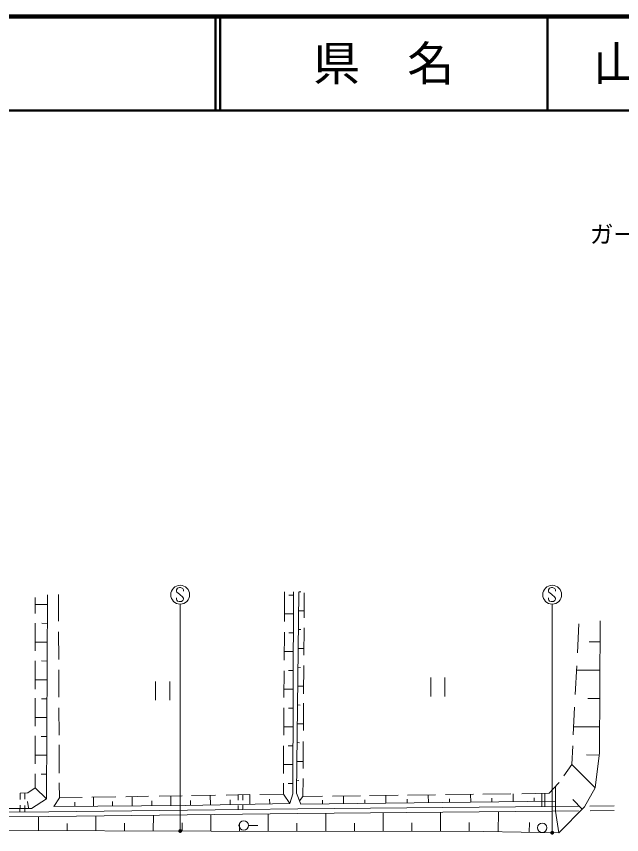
# Model space of a CAD drawing. Units: millimetres, scale not verified. Extents: x 40000 to 680000, y 20000 to 380000.
# Drawn here: x 276626 to 340884, y 293130 to 380000 of the extents above; entities that cross this region are included whole.
import ezdxf
from ezdxf.enums import TextEntityAlignment as Align

# ---------------------------------------------------------------- set-up
doc = ezdxf.new("R2010")
doc.units = ezdxf.units.MM
doc.header["$LTSCALE"] = 1000
for name, color, linetype, lineweight in [('M-BGD', 7, 'Continuous', 13), ('M-STR-STR3', 7, 'Continuous', 13), ('M-TTL', 2, 'Continuous', 140), ('M-TTL-FRAM', 7, 'Continuous', 13), ('M-TTL-LINE', 7, 'Continuous', 50)]:
    doc.layers.add(name, color=color, linetype=linetype, lineweight=lineweight)
doc.layers.add('M-TTL-TXT', color=7, linetype='Continuous')
doc.styles.add('ＭＳ ゴシック', font='')
doc.styles.get('ＭＳ ゴシック').set_extended_font_data('MS Gothic')

# ---------------------------------------------------------------- blocks, each defined once
blk = doc.blocks.new('filled_dot')
at = {"color": 0, "linetype": 'Continuous', "lineweight": -2, "const_width": 1.25}
blk.add_lwpolyline([(-0.625, 0, 1), (0.625, 0, 1)], format="xyb", close=True, dxfattribs=at)

msp = doc.modelspace()

# ---------------------------------------------------------------- linework, layer by layer
at = {"layer": 'M-BGD'}
for p, q in [((305088, 315748), (305108, 318911)), ((306058, 318890), (305961, 297459)), ((306606, 318883), (306351, 297515)), ((306826, 318891), (306606, 318894)), ((278614, 318311), (278614, 316593)), ((279935, 318571), (279837, 296941)), ((281086, 318623), (281100, 315798)), ((306056, 318562), (305556, 318564)), ((307171, 316135), (307187, 318810)), ((279930, 317561), (278614, 317567)), ((306047, 316562), (305093, 316567)), ((306582, 316894), (307175, 316887)), ((278614, 315578), (278614, 312627)), ((279921, 315561), (279321, 315564)), ((336334, 315517), (336181, 312437)), ((338543, 301804), (338589, 315826)), ((281105, 314657), (281119, 311736)), ((305061, 311669), (305081, 314634)), ((306038, 314562), (305538, 314565)), ((306558, 314894), (306826, 314891)), ((307146, 312183), (307164, 315101)), ((279912, 313561), (278614, 313567)), ((306534, 312894), (307151, 312887)), ((338582, 313581), (337428, 313585)), ((306029, 312562), (305067, 312567)), ((278614, 311594), (278614, 308587)), ((279903, 311561), (279303, 311564)), ((307121, 308092), (307140, 311096)), ((336112, 311050), (335960, 307992)), ((281124, 310631), (281138, 307710)), ((305035, 307683), (305054, 310521)), ((306020, 310562), (305520, 310565)), ((306511, 310894), (306798, 310891)), ((338572, 310581), (336089, 310589)), ((279894, 309561), (278614, 309567)), ((291401, 307390), (291401, 309390)), ((292901, 309390), (292901, 307390)), ((320613, 307808), (320613, 309808)), ((322113, 309808), (322113, 307808)), ((306011, 308562), (305041, 308567)), ((306487, 308894), (307126, 308887)), ((278614, 307628), (278614, 304658)), ((279885, 307561), (279285, 307564)), ((338562, 307581), (337294, 307586)), ((306463, 306895), (306741, 306891)), ((307097, 304180), (307115, 307076)), ((281144, 306606), (281158, 303683)), ((305010, 303692), (305028, 306600)), ((306002, 306562), (305502, 306565)), ((335894, 306651), (335749, 303739)), ((279876, 305561), (278614, 305567)), ((305993, 304562), (305015, 304567)), ((306439, 304895), (307101, 304887)), ((338552, 304581), (335791, 304590)), ((278614, 303607), (278614, 300655)), ((279867, 303562), (279267, 303564)), ((281163, 302649), (281177, 299658)), ((304983, 299627), (305002, 302543)), ((305984, 302562), (305484, 302565)), ((306415, 302895), (306685, 302892)), ((307072, 300137), (307090, 303034)), ((335690, 302548), (335591, 300559)), ((278614, 301567), (279858, 301562)), ((337161, 301586), (338515, 301581)), ((338082, 298114), (338543, 301804)), ((306392, 300895), (307077, 300887)), ((304989, 300567), (305975, 300562)), ((335591, 300559), (334746, 299380)), ((335591, 300559), (338082, 298114)), ((278614, 299582), (278614, 298083)), ((279849, 299562), (279249, 299564)), ((306368, 298895), (306629, 298892)), ((307054, 297188), (307066, 299076)), ((278614, 298083), (277834, 297563)), ((279837, 296941), (278614, 298083)), ((281182, 298623), (281189, 297043)), ((304969, 297433), (304976, 298584)), ((305966, 298562), (305466, 298565)), ((333192, 297515), (334195, 298610)), ((333875, 298260), (333874, 295619)), ((334238, 298670), (334195, 298610)), ((336928, 296085), (338082, 298114)), ((277027, 296876), (277037, 297543)), ((277834, 297563), (277037, 297543)), ((277528, 296894), (277538, 297556)), ((284620, 297099), (287196, 297141)), ((284813, 297102), (284820, 296156)), ((288257, 297159), (290644, 297198)), ((288920, 296189), (288912, 297169)), ((291770, 297216), (294225, 297256)), ((293020, 296221), (293012, 297237)), ((295235, 297273), (297757, 297314)), ((297220, 296281), (297212, 297305)), ((298883, 297333), (301372, 297374)), ((300173, 296776), (300177, 297354)), ((300673, 296793), (300677, 297362)), ((301419, 296357), (301411, 297374)), ((302467, 297392), (304969, 297433)), ((304969, 297433), (305650, 296435)), ((305650, 296435), (305961, 297459)), ((306351, 297515), (306821, 296356)), ((306673, 296721), (307054, 297188)), ((309110, 297214), (307054, 297188)), ((313153, 297264), (310179, 297227)), ((311367, 296410), (311357, 297242)), ((317143, 297314), (314133, 297277)), ((315867, 296463), (315857, 297298)), ((321134, 297364), (318142, 297327)), ((320366, 296516), (320356, 297354)), ((325160, 297414), (322185, 297377)), ((324866, 296569), (324856, 297411)), ((329114, 297464), (326139, 297427)), ((329356, 297467), (329366, 296622)), ((333192, 297515), (330273, 297478)), ((332429, 296106), (332429, 297505)), ((332729, 296109), (332729, 297509)), ((277007, 295527), (277018, 296273)), ((277507, 295531), (277518, 296238)), ((277805, 296642), (277925, 295983)), ((279837, 296941), (278249, 295922)), ((281189, 297043), (280593, 296123)), ((280593, 296123), (294577, 296233)), ((281189, 297043), (283614, 297082)), ((282820, 296141), (282817, 296589)), ((286820, 296172), (286816, 296647)), ((291020, 296205), (291016, 296707)), ((294577, 296233), (305650, 296435)), ((295120, 296243), (295116, 296766)), ((299319, 296319), (299315, 296826)), ((300165, 295801), (300169, 296239)), ((300665, 295807), (300669, 296256)), ((303519, 296396), (303515, 296887)), ((306821, 296356), (333874, 296675)), ((309117, 296383), (309112, 296783)), ((313617, 296436), (313612, 296836)), ((318116, 296489), (318112, 296889)), ((322616, 296542), (322611, 296942)), ((327116, 296595), (327111, 296995)), ((331615, 296648), (331611, 297048)), ((335685, 296844), (336697, 295849)), ((280077, 295552), (254724, 295350)), ((278249, 295922), (255984, 295864)), ((300665, 295807), (280077, 295552)), ((306509, 295380), (280082, 295052)), ((306503, 295880), (300665, 295807)), ((333480, 296116), (306503, 295880)), ((333484, 295616), (306509, 295380)), ((309463, 293483), (309466, 295405)), ((315563, 293473), (315566, 295459)), ((321663, 293463), (321666, 295512)), ((327812, 295566), (327775, 293429)), ((336303, 296142), (333480, 296116)), ((336291, 295642), (333484, 295616)), ((334207, 293317), (333874, 295619)), ((334207, 293317), (336928, 296085)), ((340087, 296178), (337515, 296154)), ((340099, 295678), (337527, 295654)), ((280082, 295052), (254720, 294850)), ((278964, 293551), (278968, 295043)), ((285064, 293535), (285069, 295114)), ((291164, 293519), (291169, 295189)), ((297264, 293502), (297269, 295265)), ((303366, 295341), (303363, 293492)), ((282014, 293543), (282017, 294308)), ((288114, 293527), (288117, 294339)), ((294214, 293510), (294217, 294369)), ((300313, 293497), (300314, 294313)), ((301257, 294114), (302257, 294114)), ((306413, 293487), (306414, 294337)), ((312513, 293478), (312514, 294360)), ((318613, 293468), (318614, 294383)), ((324713, 293458), (324714, 294406)), ((331074, 293372), (331092, 294431)), ((254316, 293618), (297308, 293502)), ((297308, 293502), (326228, 293456)), ((326228, 293456), (334207, 293317))]:
    msp.add_line(p, q, dxfattribs=at)
for centre in [(300760, 294110), (332452, 293865)]:
    msp.add_circle(centre, 500, dxfattribs=at)
at = {"layer": 'M-TTL'}
msp.add_line((680000, 380000), (40000, 380000), dxfattribs=at)
at = {"layer": 'M-TTL-FRAM'}
for p, q in [((293735, 319301), (293611, 319117)), ((293611, 319117), (293613, 318985)), ((293613, 318985), (293677, 318856)), ((293677, 318856), (293932, 318675)), ((293927, 319367), (293735, 319301)), ((294048, 319365), (293927, 319367)), ((294298, 319246), (294048, 319365)), ((294361, 319114), (294298, 319246)), ((294361, 318985), (294361, 319114)), ((333229, 319301), (333105, 319117)), ((333105, 319117), (333108, 318985)), ((333108, 318985), (333171, 318856)), ((333171, 318856), (333426, 318675)), ((333421, 319367), (333229, 319301)), ((333542, 319365), (333421, 319367)), ((333792, 319246), (333542, 319365)), ((333856, 319114), (333792, 319246)), ((333856, 318985), (333856, 319114)), ((293613, 318137), (293611, 318259)), ((293653, 318035), (293613, 318137)), ((293737, 317924), (293653, 318035)), ((293932, 318675), (294061, 318543)), ((294061, 318543), (294240, 318427)), ((294301, 317985), (294159, 317893)), ((294240, 318427), (294367, 318227)), ((294361, 318116), (294301, 317985)), ((294367, 318227), (294361, 318116)), ((333108, 318137), (333105, 318259)), ((333147, 318035), (333108, 318137)), ((333232, 317924), (333147, 318035)), ((333426, 318675), (333555, 318543)), ((333555, 318543), (333734, 318427)), ((333795, 317985), (333653, 317893)), ((333734, 318427), (333861, 318227)), ((333856, 318116), (333795, 317985)), ((333861, 318227), (333856, 318116)), ((293924, 317864), (293737, 317924)), ((294058, 317864), (293924, 317864)), ((294018, 293511), (294018, 317604)), ((294159, 317893), (294058, 317864)), ((333418, 317864), (333232, 317924)), ((333553, 317864), (333418, 317864)), ((333512, 293330), (333512, 317604)), ((333653, 317893), (333553, 317864))]:
    msp.add_line(p, q, dxfattribs=at)
for centre in [(294018, 318604), (333512, 318604)]:
    msp.add_circle(centre, 1000, dxfattribs=at)
at = {"layer": 'M-TTL-LINE'}
for p, q in [((297750, 380000), (297750, 370000)), ((298250, 380000), (298250, 370000)), ((333000, 380000), (333000, 370000)), ((40000, 370000), (680000, 370000))]:
    msp.add_line(p, q, dxfattribs=at)

# ---------------------------------------------------------------- block references
at = {"layer": 'M-TTL-FRAM', "xscale": 160, "yscale": 160, "rotation": 90}
for p in [(294018, 293511), (333512, 293330)]:
    msp.add_blockref('filled_dot', p, dxfattribs=at)

# ---------------------------------------------------------------- texts
at = {"layer": 'M-STR-STR3', "style": 'ＭＳ ゴシック'}
msp.add_text('ガードレール', height=1833, dxfattribs=at).set_placement((337503, 356854), align=Align.MIDDLE_LEFT)
at = {"layer": 'M-TTL-TXT', "style": 'ＭＳ ゴシック'}
for s, p in [('県\u3000名', (315625, 375000)), ('山\u3000口\u3000県', (350375, 375000))]:
    msp.add_text(s, height=3666, dxfattribs=at).set_placement(p, align=Align.MIDDLE_CENTER)

doc.saveas('drawing.dxf')
